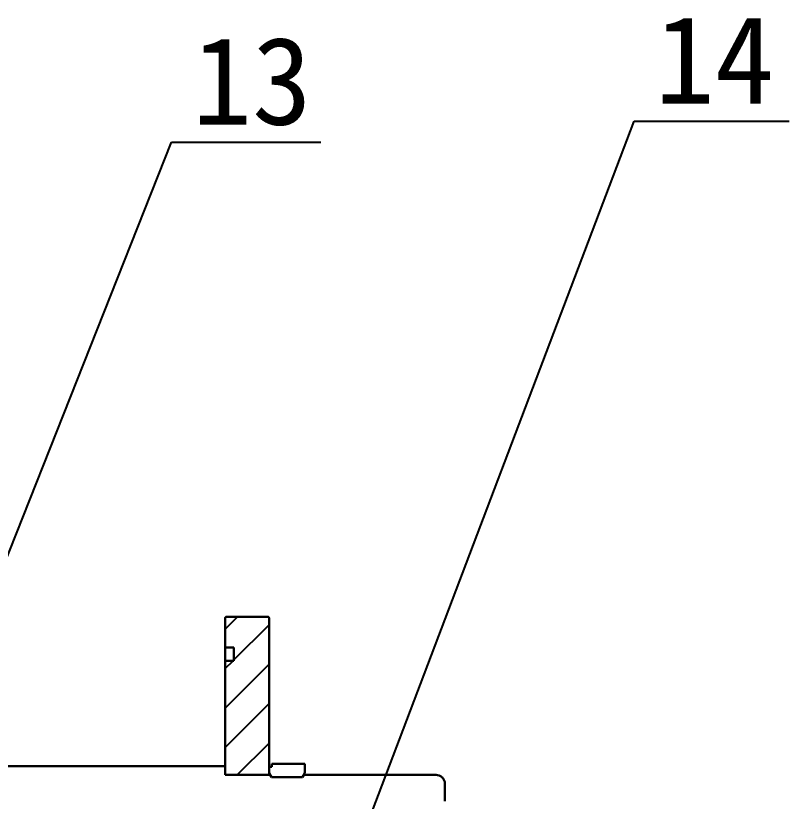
# Model space of a CAD drawing. Header units: millimetres. Extents: x -473 to 6267, y 319 to 3284.
# Drawn here: x 848.5 to 936.5, y 3010.4 to 3099.8 of the extents above; entities that cross this region are included whole.
import ezdxf
from ezdxf import colors
from ezdxf.entities.mleader import LeaderData, LeaderLine
from ezdxf.math import Vec2, Vec3

# ---------------------------------------------------------------- set-up
doc = ezdxf.new("R2010")
doc.units = ezdxf.units.MM
doc.layers.add('3mm', color=7, linetype='Continuous', lineweight=30)
doc.layers.add('轮廓实线层', color=170, linetype='Continuous')

msp = doc.modelspace()

# ---------------------------------------------------------------- hatches: boundary and pattern name
at = {"layer": '轮廓实线层'}
h = msp.add_hatch(dxfattribs=at)
h.set_pattern_fill('ANSI31', color=256)
h.set_pattern_definition([(45, (0, -1039.3188), (-2.245064, 2.245064), [])])
edge = h.paths.add_edge_path()
edge.add_spline(control_points=[(877.3, 3031.209), (877.3, 3031.216), (877.299, 3031.24), (877.286, 3031.279), (877.255, 3031.32), (877.212, 3031.348), (877.175, 3031.358), (877.154, 3031.359), (877.15, 3031.359)], knot_values=[0, 0, 0, 0, 0.090765, 0.305416, 0.520067, 0.734718, 0.949369, 1, 1, 1, 1], degree=3, periodic=0)
edge.add_line((877.15, 3031.359), (872.45, 3031.359))
edge.add_spline(control_points=[(872.45, 3031.359), (872.436, 3031.357), (872.404, 3031.355), (872.36, 3031.332), (872.325, 3031.296), (872.304, 3031.252), (872.301, 3031.222), (872.3, 3031.209)], knot_values=[0, 0, 0, 0, 0.184602, 0.399265, 0.613927, 0.82859, 1, 1, 1, 1], degree=3, periodic=0)
edge.add_line((872.3, 3031.209), (872.3, 3027.859))
edge.add_line((872.3, 3027.859), (873.3, 3027.859))
edge.add_line((873.3, 3027.859), (873.3, 3026.359))
edge.add_line((873.3, 3026.359), (872.3, 3026.359))
edge.add_line((872.3, 3026.359), (872.3, 3013.359))
edge.add_line((872.3, 3013.359), (877.3, 3013.359))
edge.add_line((877.3, 3013.359), (877.3, 3031.209))

# ---------------------------------------------------------------- linework, layer by layer
at = {"layer": '3mm', "lineweight": 30}
for p, q in [((877.15, 3031.359), (872.45, 3031.359)), ((872.3, 3027.859), (872.3, 3031.209)), ((877.3, 3013.359), (877.3, 3031.209)), ((872.3, 3027.859), (873.3, 3027.859)), ((872.3, 3027.859), (872.3, 3026.359)), ((873.3, 3026.359), (873.3, 3027.859)), ((872.3, 3013.359), (872.3, 3026.359)), ((872.3, 3026.359), (873.3, 3026.359)), ((872.3, 3014.359), (458.3, 3014.359)), ((872.3, 3014.359), (872.3, 3013.359)), ((877.6, 3014.628), (881.339, 3014.628)), ((877.6, 3014.628), (877.6, 3014.266)), ((881.339, 3014.628), (881.35, 3014.609)), ((881.35, 3014.609), (881.35, 3013.546)), ((877.6, 3014.266), (877.3, 3014.266)), ((877.3, 3013.546), (877.3, 3014.266)), ((877.565, 3013.088), (877.3, 3013.546)), ((881.086, 3013.088), (881.35, 3013.546)), ((872.3, 3013.359), (877.3, 3013.359)), ((872.735, 3013.359), (872.672, 3013.359)), ((873.235, 3013.359), (873.172, 3013.359)), ((873.735, 3013.359), (873.672, 3013.359)), ((874.235, 3013.359), (874.172, 3013.359)), ((874.735, 3013.359), (874.672, 3013.359)), ((875.235, 3013.359), (875.172, 3013.359)), ((875.735, 3013.359), (875.672, 3013.359)), ((876.235, 3013.359), (876.172, 3013.359)), ((876.735, 3013.359), (876.672, 3013.359)), ((877.235, 3013.359), (877.172, 3013.359)), ((877.565, 3013.088), (881.086, 3013.088)), ((877.891, 3013.088), (878.016, 3013.088)), ((878.391, 3013.088), (878.516, 3013.088)), ((878.891, 3013.088), (879.016, 3013.088)), ((879.391, 3013.088), (879.516, 3013.088)), ((879.891, 3013.088), (880.016, 3013.088)), ((880.391, 3013.088), (880.516, 3013.088)), ((880.891, 3013.088), (881.016, 3013.088)), ((896.3, 3013.359), (896.172, 3013.359)), ((897.3, 3012.359), (897.3, 3010.359))]:
    msp.add_line(p, q, dxfattribs=at)
at = {"layer": '3mm'}
for p, q in [((877.408, 3013.359), (877.204, 3013.359)), ((896.172, 3013.359), (881.242, 3013.359))]:
    msp.add_line(p, q, dxfattribs=at)
at = {"layer": '3mm', "lineweight": 30}
for points, knots in [([(872.3, 3031.209), (872.301, 3031.222), (872.304, 3031.252), (872.325, 3031.296), (872.36, 3031.332), (872.404, 3031.355), (872.436, 3031.357), (872.45, 3031.359)], [0, 0, 0, 0, 0.17141, 0.386073, 0.600735, 0.815398, 1, 1, 1, 1]), ([(877.15, 3031.359), (877.154, 3031.359), (877.175, 3031.358), (877.212, 3031.348), (877.255, 3031.32), (877.286, 3031.279), (877.299, 3031.24), (877.3, 3031.216), (877.3, 3031.209)], [0, 0, 0, 0, 0.050631, 0.265282, 0.479933, 0.694584, 0.909235, 1, 1, 1, 1]), ([(896.3, 3013.359), (896.413, 3013.348), (896.637, 3013.326), (896.937, 3013.153), (897.163, 3012.899), (897.283, 3012.618), (897.295, 3012.432), (897.3, 3012.359)], [0, 0, 0, 0, 0.21463, 0.429324, 0.644017, 0.858711, 1, 1, 1, 1])]:
    msp.add_open_spline(points, degree=3, knots=knots, dxfattribs=at)

# ---------------------------------------------------------------- leaders
ml = msp.add_multileader_mtext('Standard')
ml.set_content('14', color=256)
ml.set_leader_properties()
ml.build(insert=Vec2(0, 0))
ml.multileader.update_dxf_attribs({"text_left_attachment_type": 5, "text_right_attachment_type": 5, "dogleg_length": 0.36, "arrow_head_size": 10})
ctx = ml.context
ctx.base_point, ctx.char_height, ctx.arrow_head_size, ctx.plane_origin = Vec3(919.171, 3087.778), 10, 10, Vec3(873.421, 2968.154)
ctx.left_attachment, ctx.right_attachment = 5, 5
notes = []
notes.append((ctx, [(0, (1, 1, 0), (918.811, 3087.778), (1, 0), 0.36, [(0, [(873.421, 2968.154)], 0, [])])]))
ctx.mtext.insert, ctx.mtext.flow_direction = Vec3(921.171, 3099.778), 5
ml = msp.add_multileader_mtext('Standard')
ml.set_content('13', color=256)
ml.set_leader_properties()
ml.build(insert=Vec2(0, 0))
ml.multileader.update_dxf_attribs({"text_left_attachment_type": 5, "text_right_attachment_type": 5, "dogleg_length": 0.36, "arrow_head_size": 10})
ctx = ml.context
ctx.base_point, ctx.char_height, ctx.arrow_head_size, ctx.plane_origin = Vec3(866.55, 3085.37), 10, 10, Vec3(826.424, 2985.014)
ctx.left_attachment, ctx.right_attachment = 5, 5
notes.append((ctx, [(0, (1, 1, 0), (866.19, 3085.37), (1, 0), 0.36, [(0, [(826.424, 2985.014)], 0, [])])]))
ctx.mtext.insert, ctx.mtext.width, ctx.mtext.flow_direction = Vec3(868.55, 3097.37), 14.47218, 5
for ctx, leaders in notes:
    for number, flags, end, landing, length, lines in leaders:
        leader = LeaderData()
        leader.index, (leader.has_last_leader_line, leader.has_dogleg_vector, leader.attachment_direction) = number, flags
        leader.last_leader_point, leader.dogleg_vector, leader.dogleg_length = Vec3(end), Vec3(landing), length
        for number, points, colour, breaks in lines:
            line = LeaderLine()
            line.index, line.vertices, line.color, line.breaks = number, Vec3.list(points), colors.encode_raw_color(colour), breaks
            leader.lines.append(line)
        ctx.leaders.append(leader)

doc.saveas('drawing.dxf')
